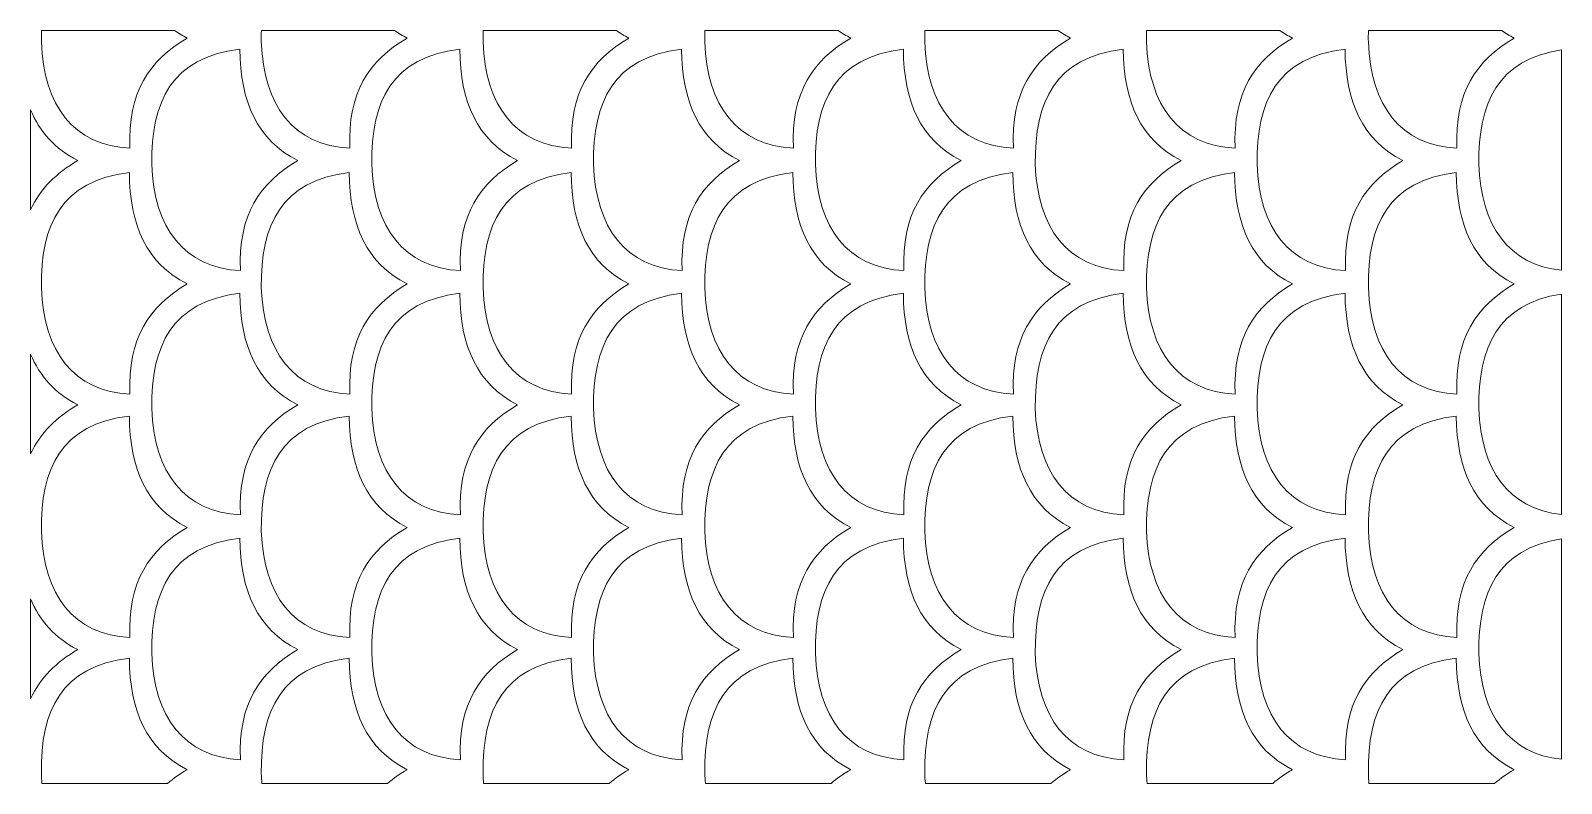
# Model space of a CAD drawing. Header units: millimetres. Extents: x -1200 to 1200, y -590 to 590.
import ezdxf

# ---------------------------------------------------------------- set-up
doc = ezdxf.new("R2010")
doc.units = ezdxf.units.MM
doc.header["$MEASUREMENT"] = 0
doc.layers.add('Layer 1', color=7, linetype='Continuous')

msp = doc.modelspace()

# ---------------------------------------------------------------- linework, layer by layer
at = {"layer": 'Layer 1', "color": 250, "lineweight": 20}
for points, knots in [([(-1183.0654, 589.9734), (-1183.0654, 589.9734), (-974.2355, 589.9734), (-974.2355, 589.9734), (-968.1182, 585.7638), (-961.5643, 581.886), (-954.5598, 578.3432), (-1014.2837, 543.2421), (-1048.1401, 493.0318), (-1044.298, 405.7624), (-1132.6056, 409.7552), (-1180.0142, 472.9444), (-1183.2035, 572.282), (-1183.2868, 578.29), (-1183.2434, 584.1875), (-1183.0654, 589.9734)], [0, 0, 0, 0, 0.2, 0.2, 0.2, 0.4, 0.4, 0.4, 0.6, 0.6, 0.6, 0.8, 0.8, 0.8, 1, 1, 1, 1]), ([(-838.2502, 589.9734), (-838.2502, 589.9734), (-629.4201, 589.9734), (-629.4201, 589.9734), (-623.303, 585.7638), (-616.749, 581.886), (-609.7446, 578.3432), (-669.4685, 543.2421), (-703.3248, 493.0318), (-699.4827, 405.7624), (-787.7903, 409.7552), (-835.1989, 472.9444), (-838.3882, 572.282), (-838.4716, 578.29), (-838.4281, 584.1875), (-838.2502, 589.9734)], [0, 0, 0, 0, 0.2, 0.2, 0.2, 0.4, 0.4, 0.4, 0.6, 0.6, 0.6, 0.8, 0.8, 0.8, 1, 1, 1, 1]), ([(-490.5373, 589.9734), (-490.5373, 589.9734), (-281.7073, 589.9734), (-281.7073, 589.9734), (-275.59, 585.7638), (-269.0361, 581.886), (-262.0317, 578.3432), (-321.7556, 543.2421), (-355.612, 493.0318), (-351.7699, 405.7624), (-440.0775, 409.7552), (-487.486, 472.9444), (-490.6753, 572.282), (-490.7586, 578.29), (-490.7153, 584.1875), (-490.5373, 589.9734)], [0, 0, 0, 0, 0.2, 0.2, 0.2, 0.4, 0.4, 0.4, 0.6, 0.6, 0.6, 0.8, 0.8, 0.8, 1, 1, 1, 1]), ([(-142.8244, 589.9734), (-142.8244, 589.9734), (66.0056, 589.9734), (66.0056, 589.9734), (72.1228, 585.7638), (78.6767, 581.886), (85.6811, 578.3432), (25.9573, 543.2421), (-7.899, 493.0318), (-4.0569, 405.7624), (-92.3645, 409.7552), (-139.7732, 472.9444), (-142.9624, 572.282), (-143.0458, 578.29), (-143.0023, 584.1875), (-142.8244, 589.9734)], [0, 0, 0, 0, 0.2, 0.2, 0.2, 0.4, 0.4, 0.4, 0.6, 0.6, 0.6, 0.8, 0.8, 0.8, 1, 1, 1, 1]), ([(201.9908, 589.9734), (201.9908, 589.9734), (410.8208, 589.9734), (410.8208, 589.9734), (416.938, 585.7638), (423.4919, 581.886), (430.4964, 578.3432), (370.7725, 543.2421), (336.9161, 493.0318), (340.7582, 405.7624), (252.4506, 409.7552), (205.0421, 472.9444), (201.8527, 572.282), (201.7694, 578.29), (201.8128, 584.1875), (201.9908, 589.9734)], [0, 0, 0, 0, 0.2, 0.2, 0.2, 0.4, 0.4, 0.4, 0.6, 0.6, 0.6, 0.8, 0.8, 0.8, 1, 1, 1, 1]), ([(549.7036, 589.9734), (549.7036, 589.9734), (758.5337, 589.9734), (758.5337, 589.9734), (764.6509, 585.7638), (771.2048, 581.886), (778.2092, 578.3432), (718.4853, 543.2421), (684.629, 493.0318), (688.4711, 405.7624), (600.1635, 409.7552), (552.7549, 472.9444), (549.5657, 572.282), (549.4823, 578.29), (549.5257, 584.1875), (549.7036, 589.9734)], [0, 0, 0, 0, 0.2, 0.2, 0.2, 0.4, 0.4, 0.4, 0.6, 0.6, 0.6, 0.8, 0.8, 0.8, 1, 1, 1, 1]), ([(897.4166, 589.9734), (897.4166, 589.9734), (1106.2465, 589.9734), (1106.2465, 589.9734), (1112.3638, 585.7638), (1118.9177, 581.886), (1125.9221, 578.3432), (1066.1983, 543.2421), (1032.3419, 493.0318), (1036.184, 405.7624), (947.8764, 409.7552), (900.4678, 472.9444), (897.2785, 572.282), (897.1952, 578.29), (897.2386, 584.1875), (897.4166, 589.9734)], [0, 0, 0, 0, 0.2, 0.2, 0.2, 0.4, 0.4, 0.4, 0.6, 0.6, 0.6, 0.8, 0.8, 0.8, 1, 1, 1, 1]), ([(-781.3119, 386.345), (-841.0358, 351.2438), (-874.8921, 301.0336), (-871.0501, 213.7642), (-959.3576, 217.7571), (-1006.7663, 280.9463), (-1009.9555, 380.2837), (-1011.3193, 478.7335), (-978.8605, 548.2387), (-872.0058, 561.0105), (-871.2688, 478.2857), (-844.8266, 418.4725), (-781.3119, 386.345)], [0, 0, 0, 0, 0.25, 0.25, 0.25, 0.5, 0.5, 0.5, 0.75, 0.75, 0.75, 1, 1, 1, 1]), ([(-436.4966, 386.345), (-496.2205, 351.2438), (-530.0769, 301.0336), (-526.2348, 213.7642), (-614.5424, 217.7571), (-661.951, 280.9463), (-665.1403, 380.2837), (-666.504, 478.7335), (-634.0453, 548.2387), (-527.1905, 561.0105), (-526.4535, 478.2857), (-500.0114, 418.4725), (-436.4966, 386.345)], [0, 0, 0, 0, 0.25, 0.25, 0.25, 0.5, 0.5, 0.5, 0.75, 0.75, 0.75, 1, 1, 1, 1]), ([(-88.7838, 386.345), (-148.5077, 351.2438), (-182.364, 301.0336), (-178.522, 213.7642), (-266.8295, 217.7571), (-314.2381, 280.9463), (-317.4274, 380.2837), (-318.7911, 478.7335), (-286.3323, 548.2387), (-179.4777, 561.0105), (-178.7407, 478.2857), (-152.2985, 418.4725), (-88.7838, 386.345)], [0, 0, 0, 0, 0.25, 0.25, 0.25, 0.5, 0.5, 0.5, 0.75, 0.75, 0.75, 1, 1, 1, 1]), ([(258.9291, 386.345), (199.2052, 351.2438), (165.3488, 301.0336), (169.1909, 213.7642), (80.8833, 217.7571), (33.4747, 280.9463), (30.2854, 380.2837), (28.9217, 478.7335), (61.3804, 548.2387), (168.2351, 561.0105), (168.9722, 478.2857), (195.4143, 418.4725), (258.9291, 386.345)], [0, 0, 0, 0, 0.25, 0.25, 0.25, 0.5, 0.5, 0.5, 0.75, 0.75, 0.75, 1, 1, 1, 1]), ([(603.7443, 386.345), (544.0204, 351.2438), (510.1641, 301.0336), (514.0061, 213.7642), (425.6986, 217.7571), (378.2899, 280.9463), (375.1007, 380.2837), (373.7369, 478.7335), (406.1957, 548.2387), (513.0504, 561.0105), (513.7874, 478.2857), (540.2296, 418.4725), (603.7443, 386.345)], [0, 0, 0, 0, 0.25, 0.25, 0.25, 0.5, 0.5, 0.5, 0.75, 0.75, 0.75, 1, 1, 1, 1]), ([(951.4572, 386.345), (891.7333, 351.2438), (857.8769, 301.0336), (861.719, 213.7642), (773.4114, 217.7571), (726.0029, 280.9463), (722.8135, 380.2837), (721.4499, 478.7335), (753.9086, 548.2387), (860.7632, 561.0105), (861.5003, 478.2857), (887.9424, 418.4725), (951.4572, 386.345)], [0, 0, 0, 0, 0.25, 0.25, 0.25, 0.5, 0.5, 0.5, 0.75, 0.75, 0.75, 1, 1, 1, 1]), ([(1199.95, 559.8364), (1199.95, 559.8364), (1199.95, 214.4429), (1199.95, 214.4429), (1117.7345, 222.4166), (1073.5994, 284.5649), (1070.5265, 380.2837), (1069.2001, 476.0622), (1099.894, 544.4356), (1199.95, 559.8364)], [0, 0, 0, 0, 0.333333333, 0.333333333, 0.333333333, 0.666666667, 0.666666667, 0.666666667, 1, 1, 1, 1]), ([(-1200.05, 309.2934), (-1200.05, 309.2934), (-1200.05, 465.773), (-1200.05, 465.773), (-1185.7495, 431.1348), (-1161.7804, 404.3791), (-1126.1272, 386.345), (-1159.5756, 366.687), (-1184.9066, 342.2848), (-1200.05, 309.2934)], [0, 0, 0, 0, 0.333333333, 0.333333333, 0.333333333, 0.666666667, 0.666666667, 0.666666667, 1, 1, 1, 1]), ([(-954.5598, 192.8216), (-1014.2837, 157.7205), (-1048.1401, 107.5101), (-1044.298, 20.2407), (-1132.6056, 24.2336), (-1180.0142, 87.4228), (-1183.2035, 186.7604), (-1184.5672, 285.21), (-1152.1085, 354.7152), (-1045.2537, 367.487), (-1044.5167, 284.7622), (-1018.0746, 224.949), (-954.5598, 192.8216)], [0, 0, 0, 0, 0.25, 0.25, 0.25, 0.5, 0.5, 0.5, 0.75, 0.75, 0.75, 1, 1, 1, 1]), ([(-609.7446, 192.8216), (-669.4685, 157.7205), (-703.3248, 107.5101), (-699.4827, 20.2407), (-787.7903, 24.2336), (-835.1989, 87.4228), (-838.3882, 186.7604), (-839.752, 285.21), (-807.2931, 354.7152), (-700.4385, 367.487), (-699.7015, 284.7622), (-673.2593, 224.949), (-609.7446, 192.8216)], [0, 0, 0, 0, 0.25, 0.25, 0.25, 0.5, 0.5, 0.5, 0.75, 0.75, 0.75, 1, 1, 1, 1]), ([(-262.0317, 192.8216), (-321.7556, 157.7205), (-355.612, 107.5101), (-351.7699, 20.2407), (-440.0775, 24.2336), (-487.486, 87.4228), (-490.6753, 186.7604), (-492.039, 285.21), (-459.5803, 354.7152), (-352.7256, 367.487), (-351.9886, 284.7622), (-325.5464, 224.949), (-262.0317, 192.8216)], [0, 0, 0, 0, 0.25, 0.25, 0.25, 0.5, 0.5, 0.5, 0.75, 0.75, 0.75, 1, 1, 1, 1]), ([(85.6811, 192.8216), (25.9573, 157.7205), (-7.899, 107.5101), (-4.0569, 20.2407), (-92.3645, 24.2336), (-139.7732, 87.4228), (-142.9624, 186.7604), (-144.3262, 285.21), (-111.8674, 354.7152), (-5.0127, 367.487), (-4.2757, 284.7622), (22.1665, 224.949), (85.6811, 192.8216)], [0, 0, 0, 0, 0.25, 0.25, 0.25, 0.5, 0.5, 0.5, 0.75, 0.75, 0.75, 1, 1, 1, 1]), ([(430.4964, 192.8216), (370.7725, 157.7205), (336.9161, 107.5101), (340.7582, 20.2407), (252.4506, 24.2336), (205.0421, 87.4228), (201.8527, 186.7604), (200.489, 285.21), (232.9478, 354.7152), (339.8025, 367.487), (340.5395, 284.7622), (366.9816, 224.949), (430.4964, 192.8216)], [0, 0, 0, 0, 0.25, 0.25, 0.25, 0.5, 0.5, 0.5, 0.75, 0.75, 0.75, 1, 1, 1, 1]), ([(778.2092, 192.8216), (718.4853, 157.7205), (684.629, 107.5101), (688.4711, 20.2407), (600.1635, 24.2336), (552.7549, 87.4228), (549.5657, 186.7604), (548.2019, 285.21), (580.6607, 354.7152), (687.5153, 367.487), (688.2523, 284.7622), (714.6946, 224.949), (778.2092, 192.8216)], [0, 0, 0, 0, 0.25, 0.25, 0.25, 0.5, 0.5, 0.5, 0.75, 0.75, 0.75, 1, 1, 1, 1]), ([(1125.9221, 192.8216), (1066.1983, 157.7205), (1032.3419, 107.5101), (1036.184, 20.2407), (947.8764, 24.2336), (900.4678, 87.4228), (897.2785, 186.7604), (895.9148, 285.21), (928.3735, 354.7152), (1035.2283, 367.487), (1035.9653, 284.7622), (1062.4074, 224.949), (1125.9221, 192.8216)], [0, 0, 0, 0, 0.25, 0.25, 0.25, 0.5, 0.5, 0.5, 0.75, 0.75, 0.75, 1, 1, 1, 1]), ([(-781.3119, 3.5152), (-841.0358, -31.586), (-874.8921, -81.7962), (-871.0501, -169.0655), (-959.3576, -165.0727), (-1006.7663, -101.8835), (-1009.9555, -2.546), (-1011.3193, 95.9037), (-978.8605, 165.4089), (-872.0058, 178.1807), (-871.2688, 95.4559), (-844.8266, 35.6427), (-781.3119, 3.5152)], [0, 0, 0, 0, 0.25, 0.25, 0.25, 0.5, 0.5, 0.5, 0.75, 0.75, 0.75, 1, 1, 1, 1]), ([(-436.4966, 3.5152), (-496.2205, -31.586), (-530.0769, -81.7962), (-526.2348, -169.0655), (-614.5424, -165.0727), (-661.951, -101.8835), (-665.1403, -2.546), (-666.504, 95.9037), (-634.0453, 165.4089), (-527.1905, 178.1807), (-526.4535, 95.4559), (-500.0114, 35.6427), (-436.4966, 3.5152)], [0, 0, 0, 0, 0.25, 0.25, 0.25, 0.5, 0.5, 0.5, 0.75, 0.75, 0.75, 1, 1, 1, 1]), ([(-88.7838, 3.5152), (-148.5077, -31.586), (-182.364, -81.7962), (-178.522, -169.0655), (-266.8295, -165.0727), (-314.2381, -101.8835), (-317.4274, -2.546), (-318.7911, 95.9037), (-286.3323, 165.4089), (-179.4777, 178.1807), (-178.7407, 95.4559), (-152.2985, 35.6427), (-88.7838, 3.5152)], [0, 0, 0, 0, 0.25, 0.25, 0.25, 0.5, 0.5, 0.5, 0.75, 0.75, 0.75, 1, 1, 1, 1]), ([(258.9291, 3.5152), (199.2052, -31.586), (165.3488, -81.7962), (169.1909, -169.0655), (80.8833, -165.0727), (33.4747, -101.8835), (30.2854, -2.546), (28.9217, 95.9037), (61.3804, 165.4089), (168.2351, 178.1807), (168.9722, 95.4559), (195.4143, 35.6427), (258.9291, 3.5152)], [0, 0, 0, 0, 0.25, 0.25, 0.25, 0.5, 0.5, 0.5, 0.75, 0.75, 0.75, 1, 1, 1, 1]), ([(603.7443, 3.5152), (544.0204, -31.586), (510.1641, -81.7962), (514.0061, -169.0655), (425.6986, -165.0727), (378.2899, -101.8835), (375.1007, -2.546), (373.7369, 95.9037), (406.1957, 165.4089), (513.0504, 178.1807), (513.7874, 95.4559), (540.2296, 35.6427), (603.7443, 3.5152)], [0, 0, 0, 0, 0.25, 0.25, 0.25, 0.5, 0.5, 0.5, 0.75, 0.75, 0.75, 1, 1, 1, 1]), ([(951.4572, 3.5152), (891.7333, -31.586), (857.8769, -81.7962), (861.719, -169.0655), (773.4114, -165.0727), (726.0029, -101.8835), (722.8135, -2.546), (721.4499, 95.9037), (753.9086, 165.4089), (860.7632, 178.1807), (861.5003, 95.4559), (887.9424, 35.6427), (951.4572, 3.5152)], [0, 0, 0, 0, 0.25, 0.25, 0.25, 0.5, 0.5, 0.5, 0.75, 0.75, 0.75, 1, 1, 1, 1]), ([(1199.95, 177.0067), (1199.95, 177.0067), (1199.95, -168.3869), (1199.95, -168.3869), (1117.7345, -160.4132), (1073.5994, -98.2649), (1070.5265, -2.546), (1069.2001, 93.2324), (1099.894, 161.6058), (1199.95, 177.0067)], [0, 0, 0, 0, 0.333333333, 0.333333333, 0.333333333, 0.666666667, 0.666666667, 0.666666667, 1, 1, 1, 1]), ([(-1200.05, -73.5365), (-1200.05, -73.5365), (-1200.05, 82.9433), (-1200.05, 82.9433), (-1185.7495, 48.305), (-1161.7804, 21.5493), (-1126.1272, 3.5152), (-1159.5756, -16.1428), (-1184.9066, -40.5449), (-1200.05, -73.5365)], [0, 0, 0, 0, 0.333333333, 0.333333333, 0.333333333, 0.666666667, 0.666666667, 0.666666667, 1, 1, 1, 1]), ([(-954.5598, -188.8255), (-1014.2837, -223.9267), (-1048.1401, -274.1369), (-1044.298, -361.4062), (-1132.6056, -357.4134), (-1180.0142, -294.2242), (-1183.2035, -194.8867), (-1184.5672, -96.437), (-1152.1085, -26.9319), (-1045.2537, -14.16), (-1044.5167, -96.8848), (-1018.0746, -156.698), (-954.5598, -188.8255)], [0, 0, 0, 0, 0.25, 0.25, 0.25, 0.5, 0.5, 0.5, 0.75, 0.75, 0.75, 1, 1, 1, 1]), ([(-609.7446, -188.8255), (-669.4685, -223.9267), (-703.3248, -274.1369), (-699.4827, -361.4062), (-787.7903, -357.4134), (-835.1989, -294.2242), (-838.3882, -194.8867), (-839.752, -96.437), (-807.2931, -26.9319), (-700.4385, -14.16), (-699.7015, -96.8848), (-673.2593, -156.698), (-609.7446, -188.8255)], [0, 0, 0, 0, 0.25, 0.25, 0.25, 0.5, 0.5, 0.5, 0.75, 0.75, 0.75, 1, 1, 1, 1]), ([(-262.0317, -188.8255), (-321.7556, -223.9267), (-355.612, -274.1369), (-351.7699, -361.4062), (-440.0775, -357.4134), (-487.486, -294.2242), (-490.6753, -194.8867), (-492.039, -96.437), (-459.5803, -26.9319), (-352.7256, -14.16), (-351.9886, -96.8848), (-325.5464, -156.698), (-262.0317, -188.8255)], [0, 0, 0, 0, 0.25, 0.25, 0.25, 0.5, 0.5, 0.5, 0.75, 0.75, 0.75, 1, 1, 1, 1]), ([(85.6811, -188.8255), (25.9573, -223.9267), (-7.899, -274.1369), (-4.0569, -361.4062), (-92.3645, -357.4134), (-139.7732, -294.2242), (-142.9624, -194.8867), (-144.3262, -96.437), (-111.8674, -26.9319), (-5.0127, -14.16), (-4.2757, -96.8848), (22.1665, -156.698), (85.6811, -188.8255)], [0, 0, 0, 0, 0.25, 0.25, 0.25, 0.5, 0.5, 0.5, 0.75, 0.75, 0.75, 1, 1, 1, 1]), ([(430.4964, -188.8255), (370.7725, -223.9267), (336.9161, -274.1369), (340.7582, -361.4062), (252.4506, -357.4134), (205.0421, -294.2242), (201.8527, -194.8867), (200.489, -96.437), (232.9478, -26.9319), (339.8025, -14.16), (340.5395, -96.8848), (366.9816, -156.698), (430.4964, -188.8255)], [0, 0, 0, 0, 0.25, 0.25, 0.25, 0.5, 0.5, 0.5, 0.75, 0.75, 0.75, 1, 1, 1, 1]), ([(778.2092, -188.8255), (718.4853, -223.9267), (684.629, -274.1369), (688.4711, -361.4062), (600.1635, -357.4134), (552.7549, -294.2242), (549.5657, -194.8867), (548.2019, -96.437), (580.6607, -26.9319), (687.5153, -14.16), (688.2523, -96.8848), (714.6946, -156.698), (778.2092, -188.8255)], [0, 0, 0, 0, 0.25, 0.25, 0.25, 0.5, 0.5, 0.5, 0.75, 0.75, 0.75, 1, 1, 1, 1]), ([(1125.9221, -188.8255), (1066.1983, -223.9267), (1032.3419, -274.1369), (1036.184, -361.4062), (947.8764, -357.4134), (900.4678, -294.2242), (897.2785, -194.8867), (895.9148, -96.437), (928.3735, -26.9319), (1035.2283, -14.16), (1035.9653, -96.8848), (1062.4074, -156.698), (1125.9221, -188.8255)], [0, 0, 0, 0, 0.25, 0.25, 0.25, 0.5, 0.5, 0.5, 0.75, 0.75, 0.75, 1, 1, 1, 1]), ([(-781.3119, -380.3032), (-841.0358, -415.4044), (-874.8921, -465.6147), (-871.0501, -552.884), (-959.3576, -548.8913), (-1006.7663, -485.7021), (-1009.9555, -386.3645), (-1011.3193, -287.9147), (-978.8605, -218.4096), (-872.0058, -205.6378), (-871.2688, -288.3625), (-844.8266, -348.1758), (-781.3119, -380.3032)], [0, 0, 0, 0, 0.25, 0.25, 0.25, 0.5, 0.5, 0.5, 0.75, 0.75, 0.75, 1, 1, 1, 1]), ([(-436.4966, -380.3032), (-496.2205, -415.4044), (-530.0769, -465.6147), (-526.2348, -552.884), (-614.5424, -548.8913), (-661.951, -485.7021), (-665.1403, -386.3645), (-666.504, -287.9147), (-634.0453, -218.4096), (-527.1905, -205.6378), (-526.4535, -288.3625), (-500.0114, -348.1758), (-436.4966, -380.3032)], [0, 0, 0, 0, 0.25, 0.25, 0.25, 0.5, 0.5, 0.5, 0.75, 0.75, 0.75, 1, 1, 1, 1]), ([(-88.7838, -380.3032), (-148.5077, -415.4044), (-182.364, -465.6147), (-178.522, -552.884), (-266.8295, -548.8913), (-314.2381, -485.7021), (-317.4274, -386.3645), (-318.7911, -287.9147), (-286.3323, -218.4096), (-179.4777, -205.6378), (-178.7407, -288.3625), (-152.2985, -348.1758), (-88.7838, -380.3032)], [0, 0, 0, 0, 0.25, 0.25, 0.25, 0.5, 0.5, 0.5, 0.75, 0.75, 0.75, 1, 1, 1, 1]), ([(258.9291, -380.3032), (199.2052, -415.4044), (165.3488, -465.6147), (169.1909, -552.884), (80.8833, -548.8913), (33.4747, -485.7021), (30.2854, -386.3645), (28.9217, -287.9147), (61.3804, -218.4096), (168.2351, -205.6378), (168.9722, -288.3625), (195.4143, -348.1758), (258.9291, -380.3032)], [0, 0, 0, 0, 0.25, 0.25, 0.25, 0.5, 0.5, 0.5, 0.75, 0.75, 0.75, 1, 1, 1, 1]), ([(603.7443, -380.3032), (544.0204, -415.4044), (510.1641, -465.6147), (514.0061, -552.884), (425.6986, -548.8913), (378.2899, -485.7021), (375.1007, -386.3645), (373.7369, -287.9147), (406.1957, -218.4096), (513.0504, -205.6378), (513.7874, -288.3625), (540.2296, -348.1758), (603.7443, -380.3032)], [0, 0, 0, 0, 0.25, 0.25, 0.25, 0.5, 0.5, 0.5, 0.75, 0.75, 0.75, 1, 1, 1, 1]), ([(951.4572, -380.3032), (891.7333, -415.4044), (857.8769, -465.6147), (861.719, -552.884), (773.4114, -548.8913), (726.0029, -485.7021), (722.8135, -386.3645), (721.4499, -287.9147), (753.9086, -218.4096), (860.7632, -205.6378), (861.5003, -288.3625), (887.9424, -348.1758), (951.4572, -380.3032)], [0, 0, 0, 0, 0.25, 0.25, 0.25, 0.5, 0.5, 0.5, 0.75, 0.75, 0.75, 1, 1, 1, 1]), ([(1199.95, -206.8119), (1199.95, -206.8119), (1199.95, -552.2054), (1199.95, -552.2054), (1117.7345, -544.2318), (1073.5994, -482.0833), (1070.5265, -386.3645), (1069.2001, -290.586), (1099.894, -222.2127), (1199.95, -206.8119)], [0, 0, 0, 0, 0.333333333, 0.333333333, 0.333333333, 0.666666667, 0.666666667, 0.666666667, 1, 1, 1, 1]), ([(-1200.05, -457.3549), (-1200.05, -457.3549), (-1200.05, -300.8753), (-1200.05, -300.8753), (-1185.7495, -335.5135), (-1161.7804, -362.2692), (-1126.1272, -380.3032), (-1159.5756, -399.9613), (-1184.9066, -424.3635), (-1200.05, -457.3549)], [0, 0, 0, 0, 0.333333333, 0.333333333, 0.333333333, 0.666666667, 0.666666667, 0.666666667, 1, 1, 1, 1]), ([(-985.3606, -590.0266), (-985.3606, -590.0266), (-1182.3223, -590.0266), (-1182.3223, -590.0266), (-1182.7374, -584.9843), (-1183.0351, -579.8435), (-1183.2035, -574.5964), (-1184.5672, -476.1468), (-1152.1085, -406.6416), (-1045.2537, -393.8698), (-1044.5167, -476.5946), (-1018.0746, -536.4078), (-954.5598, -568.5352), (-965.7622, -575.119), (-976.0558, -582.2351), (-985.3606, -590.0266)], [0, 0, 0, 0, 0.2, 0.2, 0.2, 0.4, 0.4, 0.4, 0.6, 0.6, 0.6, 0.8, 0.8, 0.8, 1, 1, 1, 1]), ([(-640.5453, -590.0266), (-640.5453, -590.0266), (-837.5071, -590.0266), (-837.5071, -590.0266), (-837.922, -584.9843), (-838.2198, -579.8435), (-838.3882, -574.5964), (-839.752, -476.1468), (-807.2931, -406.6416), (-700.4385, -393.8698), (-699.7015, -476.5946), (-673.2593, -536.4078), (-609.7446, -568.5352), (-620.9469, -575.119), (-631.2405, -582.2351), (-640.5453, -590.0266)], [0, 0, 0, 0, 0.2, 0.2, 0.2, 0.4, 0.4, 0.4, 0.6, 0.6, 0.6, 0.8, 0.8, 0.8, 1, 1, 1, 1]), ([(-292.8325, -590.0266), (-292.8325, -590.0266), (-489.7942, -590.0266), (-489.7942, -590.0266), (-490.2092, -584.9843), (-490.5069, -579.8435), (-490.6753, -574.5964), (-492.039, -476.1468), (-459.5803, -406.6416), (-352.7256, -393.8698), (-351.9886, -476.5946), (-325.5464, -536.4078), (-262.0317, -568.5352), (-273.2341, -575.119), (-283.5277, -582.2351), (-292.8325, -590.0266)], [0, 0, 0, 0, 0.2, 0.2, 0.2, 0.4, 0.4, 0.4, 0.6, 0.6, 0.6, 0.8, 0.8, 0.8, 1, 1, 1, 1]), ([(54.8805, -590.0266), (54.8805, -590.0266), (-142.0814, -590.0266), (-142.0814, -590.0266), (-142.4963, -584.9843), (-142.794, -579.8435), (-142.9624, -574.5964), (-144.3262, -476.1468), (-111.8674, -406.6416), (-5.0127, -393.8698), (-4.2757, -476.5946), (22.1665, -536.4078), (85.6811, -568.5352), (74.4787, -575.119), (64.1853, -582.2351), (54.8805, -590.0266)], [0, 0, 0, 0, 0.2, 0.2, 0.2, 0.4, 0.4, 0.4, 0.6, 0.6, 0.6, 0.8, 0.8, 0.8, 1, 1, 1, 1]), ([(399.6956, -590.0266), (399.6956, -590.0266), (202.7339, -590.0266), (202.7339, -590.0266), (202.3189, -584.9843), (202.0211, -579.8435), (201.8527, -574.5964), (200.489, -476.1468), (232.9478, -406.6416), (339.8025, -393.8698), (340.5395, -476.5946), (366.9816, -536.4078), (430.4964, -568.5352), (419.294, -575.119), (409.0004, -582.2351), (399.6956, -590.0266)], [0, 0, 0, 0, 0.2, 0.2, 0.2, 0.4, 0.4, 0.4, 0.6, 0.6, 0.6, 0.8, 0.8, 0.8, 1, 1, 1, 1]), ([(747.4084, -590.0266), (747.4084, -590.0266), (550.4467, -590.0266), (550.4467, -590.0266), (550.0318, -584.9843), (549.7341, -579.8435), (549.5657, -574.5964), (548.2019, -476.1468), (580.6607, -406.6416), (687.5153, -393.8698), (688.2523, -476.5946), (714.6946, -536.4078), (778.2092, -568.5352), (767.0068, -575.119), (756.7133, -582.2351), (747.4084, -590.0266)], [0, 0, 0, 0, 0.2, 0.2, 0.2, 0.4, 0.4, 0.4, 0.6, 0.6, 0.6, 0.8, 0.8, 0.8, 1, 1, 1, 1]), ([(1095.1214, -590.0266), (1095.1214, -590.0266), (898.1595, -590.0266), (898.1595, -590.0266), (897.7446, -584.9843), (897.4469, -579.8435), (897.2785, -574.5964), (895.9148, -476.1468), (928.3735, -406.6416), (1035.2283, -393.8698), (1035.9653, -476.5946), (1062.4074, -536.4078), (1125.9221, -568.5352), (1114.7197, -575.119), (1104.4262, -582.2351), (1095.1214, -590.0266)], [0, 0, 0, 0, 0.2, 0.2, 0.2, 0.4, 0.4, 0.4, 0.6, 0.6, 0.6, 0.8, 0.8, 0.8, 1, 1, 1, 1])]:
    msp.add_open_spline(points, degree=3, knots=knots, dxfattribs=at)

doc.saveas('drawing.dxf')
